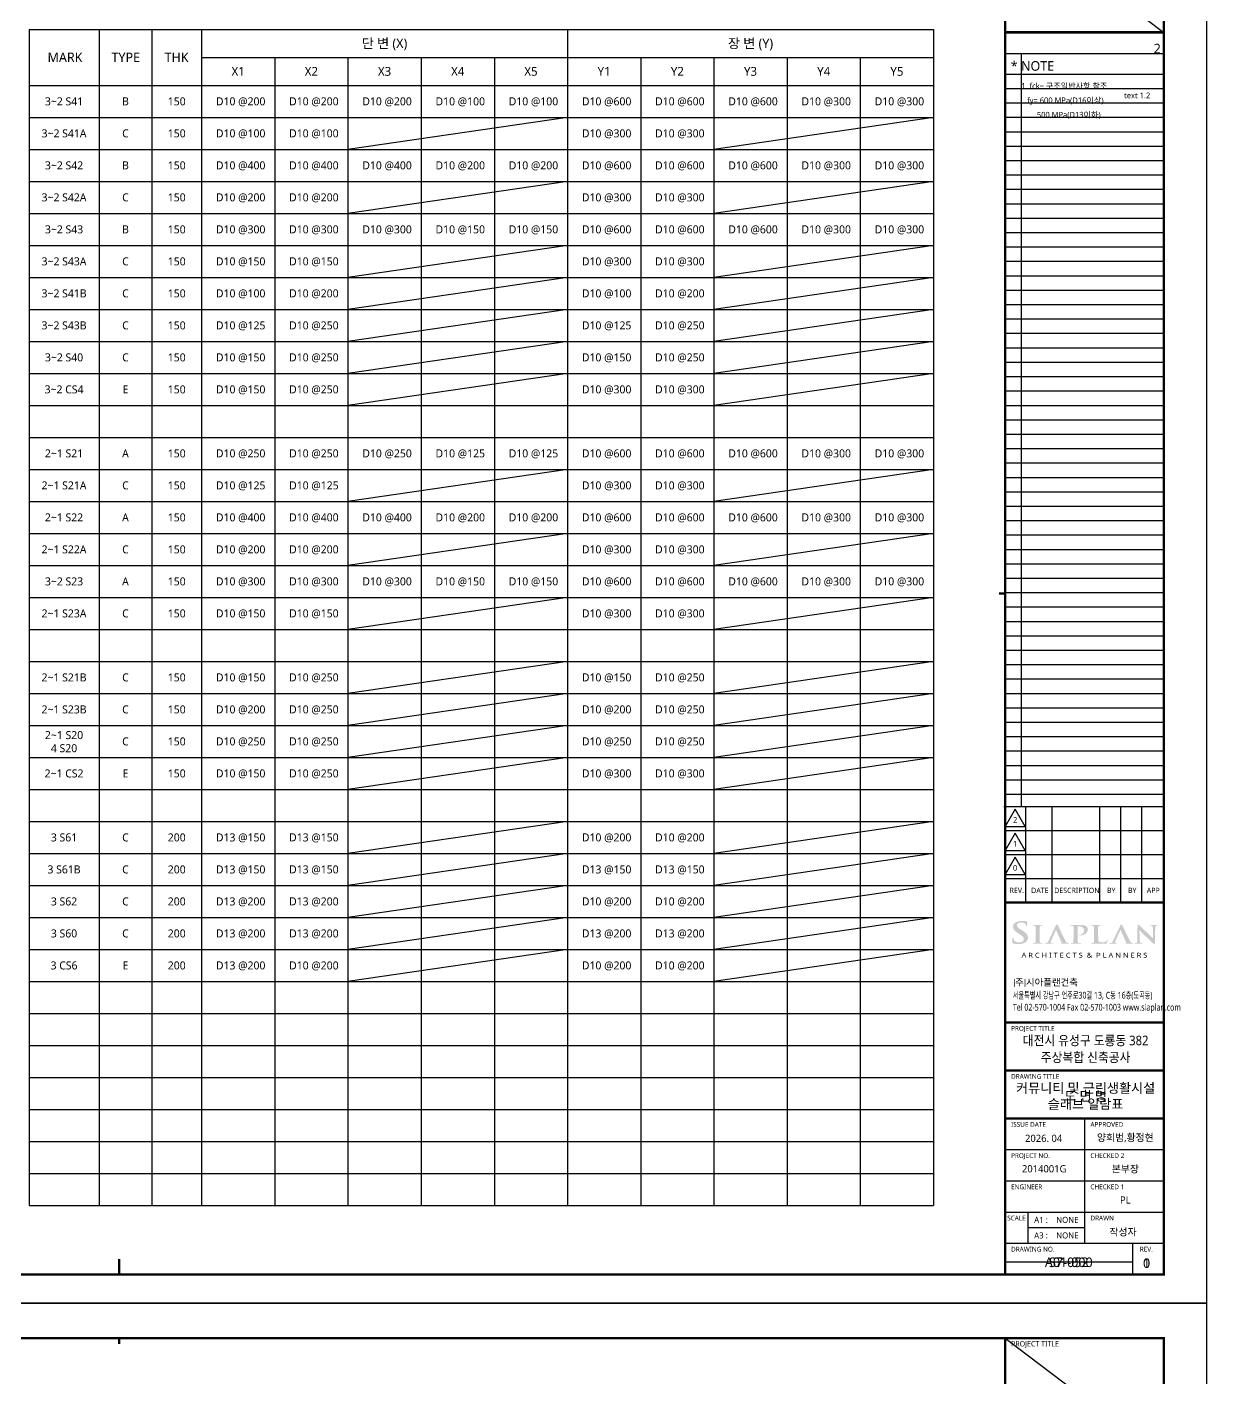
# Model space of a CAD drawing. Header units: millimetres. Extents: x 0 to 252030, y -124740 to 196020.
# Drawn here: x 35689 to 50430, y -934 to 15952 of the extents above; entities that cross this region are included whole.
import ezdxf
from ezdxf.enums import TextEntityAlignment as Align

# ---------------------------------------------------------------- set-up
doc = ezdxf.new("R2010")
doc.units = ezdxf.units.MM
doc.header["$LTSCALE"] = 30
doc.layers.get('DEFPOINTS').update_dxf_attribs({"color": 142})
for name, color, linetype in [('0-SEC1', 3, 'Continuous'), ('AA-SHEET-TEXT', 3, 'Continuous'), ('TABLE-1', 3, 'Continuous'), ('TABLE-2', 7, 'Continuous'), ('TEX', 3, 'Continuous'), ('TXT', 3, 'Continuous'), ('XR-FORM_(도룡동)$0$AA-SHEET', 9, 'Continuous'), ('XR-FORM_(도룡동)$0$Sheet', 7, 'Continuous'), ('XR-FORM_(도룡동)$0$Sheet-text', 3, 'Continuous'), ('XR-FORM_(도룡동)$0$TEXT', 3, 'Continuous')]:
    doc.layers.add(name, color=color, linetype=linetype)
doc.styles.add('XR-FORM$0$맑은고딕', font='malgun.ttf')
doc.styles.add('XR-FORM_(도룡동)$0$맑은고딕', font='malgun.ttf')
doc.styles.add('XR-FORM_(도룡동)$0$충북옥천_FORM$0$맑은고딕', font='malgun.ttf')
doc.styles.add('XR-FORM_(도룡동)$1$맑은고딕', font='malgun.ttf')
doc.styles.add('XR-FORM_(도룡동)$2$맑은고딕', font='malgun.ttf')
doc.styles.add('XR-FORM_(도룡동)$3$맑은고딕', font='malgun.ttf')
doc.styles.add('맑은 고딕', font='malgun.ttf')
doc.styles.add('맑은고딕', font='malgun.ttf')

# ---------------------------------------------------------------- blocks, each defined once
blk = doc.blocks.new('XR-FORM_(도룡동)$0$S')
at = {"layer": 'XR-FORM_(도룡동)$0$Sheet'}
h = blk.add_hatch(color=6, dxfattribs=at)
edge = h.paths.add_edge_path()
edge.add_spline(control_points=[(76338, 15545), (76338, 15545), (76295, 15571), (76295, 15571), (76172, 15645), (76132, 15687), (76132, 15744), (76132, 15817), (76203, 15865), (76313, 15865), (76409, 15865), (76454, 15832), (76479, 15807), (76511, 15775), (76518, 15737), (76518, 15729), (76518, 15711), (76524, 15702), (76538, 15702), (76557, 15702), (76559, 15724), (76559, 15744), (76559, 15811), (76562, 15848), (76564, 15870), (76564, 15870), (76565, 15890), (76565, 15890), (76565, 15905), (76548, 15908), (76540, 15909), (76494, 15919), (76430, 15930), (76333, 15930), (76119, 15930), (75970, 15833), (75970, 15695), (75970, 15588), (76037, 15502), (76202, 15401), (76202, 15401), (76273, 15357), (76273, 15357), (76398, 15281), (76423, 15225), (76423, 15165), (76423, 15099), (76352, 15030), (76220, 15030), (76155, 15030), (76041, 15045), (76002, 15150), (75994, 15172), (75988, 15197), (75988, 15211), (75988, 15217), (75988, 15236), (75968, 15236), (75948, 15236), (75946, 15209), (75945, 15201), (75945, 15201), (75945, 15197), (75945, 15197), (75943, 15174), (75938, 15104), (75938, 15040), (75938, 15011), (75943, 15004), (75970, 14994), (76035, 14972), (76103, 14962), (76198, 14962), (76298, 14962), (76379, 14979), (76447, 15013), (76575, 15079), (76595, 15177), (76595, 15230), (76595, 15347), (76528, 15430), (76338, 15545)], knot_values=[0, 0, 0, 0, 1, 1, 1, 2, 2, 2, 3, 3, 3, 4, 4, 4, 5, 5, 5, 6, 6, 6, 7, 7, 7, 8, 8, 8, 9, 9, 9, 10, 10, 10, 11, 11, 11, 12, 12, 12, 13, 13, 13, 14, 14, 14, 15, 15, 15, 16, 16, 16, 17, 17, 17, 18, 18, 18, 19, 19, 19, 20, 20, 20, 21, 21, 21, 22, 22, 22, 23, 23, 23, 24, 24, 24, 25, 25, 25, 26, 26, 26, 27, 27, 27, 27], degree=3, periodic=0)
h = blk.add_hatch(color=6, dxfattribs=at)
edge = h.paths.add_edge_path()
edge.add_spline(control_points=[(77180, 15007), (77180, 15007), (77166, 15007), (77166, 15007), (77156, 15007), (77148, 15007), (77134, 15009), (77098, 15014), (77093, 15029), (77089, 15056), (77084, 15098), (77084, 15641), (77086, 15677), (77089, 15714), (77100, 15725), (77131, 15729), (77143, 15731), (77153, 15732), (77163, 15732), (77163, 15732), (77180, 15732), (77180, 15732), (77188, 15732), (77195, 15739), (77195, 15747), (77195, 15755), (77188, 15761), (77180, 15761), (77180, 15761), (76814, 15761), (76814, 15761), (76806, 15761), (76800, 15755), (76800, 15747), (76800, 15739), (76806, 15732), (76814, 15732), (76814, 15732), (76832, 15732), (76832, 15732), (76847, 15732), (76860, 15730), (76871, 15728), (76897, 15723), (76909, 15710), (76912, 15677), (76912, 15677), (76912, 15677), (76912, 15677), (76914, 15650), (76915, 15103), (76908, 15057), (76904, 15025), (76895, 15014), (76873, 15011), (76858, 15008), (76843, 15007), (76827, 15007), (76826, 15007), (76814, 15007), (76814, 15007), (76806, 15007), (76800, 15000), (76800, 14992), (76800, 14984), (76806, 14977), (76814, 14977), (76814, 14977), (77180, 14977), (77180, 14977), (77188, 14977), (77195, 14984), (77195, 14992), (77195, 15000), (77188, 15007), (77180, 15007)], knot_values=[0, 0, 0, 0, 1, 1, 1, 2, 2, 2, 3, 3, 3, 4, 4, 4, 5, 5, 5, 6, 6, 6, 7, 7, 7, 8, 8, 8, 9, 9, 9, 10, 10, 10, 11, 11, 11, 12, 12, 12, 13, 13, 13, 14, 14, 14, 15, 15, 15, 16, 16, 16, 17, 17, 17, 18, 18, 18, 19, 19, 19, 20, 20, 20, 21, 21, 21, 22, 22, 22, 23, 23, 23, 24, 24, 24, 25, 25, 25, 25], degree=3, periodic=0)
h = blk.add_hatch(color=6, dxfattribs=at)
edge = h.paths.add_edge_path()
edge.add_spline(control_points=[(78289, 15008), (78289, 15008), (78256, 15008), (78256, 15008), (78252, 15008), (78248, 15009), (78243, 15010), (78220, 15014), (78192, 15028), (78158, 15085), (78158, 15085), (77848, 15727), (77836, 15749), (77824, 15773), (77816, 15784), (77802, 15784), (77787, 15784), (77771, 15771), (77757, 15741), (77757, 15741), (77450, 15097), (77450, 15097), (77424, 15042), (77401, 15015), (77350, 15010), (77342, 15009), (77328, 15008), (77317, 15008), (77317, 15008), (77304, 15008), (77304, 15008), (77298, 15008), (77292, 15002), (77292, 14994), (77292, 14987), (77298, 14980), (77304, 14980), (77304, 14980), (77609, 14980), (77609, 14980), (77615, 14980), (77621, 14987), (77621, 14994), (77621, 15002), (77615, 15008), (77609, 15008), (77609, 15008), (77576, 15008), (77576, 15008), (77539, 15008), (77534, 15021), (77534, 15033), (77534, 15044), (77540, 15068), (77552, 15094), (77552, 15094), (77762, 15561), (77762, 15561), (77762, 15561), (78005, 15016), (78004, 15016), (78005, 15014), (78005, 15012), (78004, 15010), (78003, 15008), (78001, 15008), (77998, 15008), (77998, 15008), (77984, 15008), (77984, 15008), (77978, 15008), (77972, 15002), (77972, 14994), (77972, 14987), (77978, 14980), (77984, 14980), (77984, 14980), (78289, 14980), (78289, 14980), (78295, 14980), (78301, 14987), (78301, 14994), (78301, 15002), (78295, 15008), (78289, 15008)], knot_values=[0, 0, 0, 0, 1, 1, 1, 2, 2, 2, 3, 3, 3, 4, 4, 4, 5, 5, 5, 6, 6, 6, 7, 7, 7, 8, 8, 8, 9, 9, 9, 10, 10, 10, 11, 11, 11, 12, 12, 12, 13, 13, 13, 14, 14, 14, 15, 15, 15, 16, 16, 16, 17, 17, 17, 18, 18, 18, 19, 19, 19, 20, 20, 20, 21, 21, 21, 22, 22, 22, 23, 23, 23, 24, 24, 24, 25, 25, 25, 26, 26, 26, 27, 27, 27, 28, 28, 28, 28], degree=3, periodic=0)
h = blk.add_hatch(color=250, dxfattribs=at)
edge = h.paths.add_edge_path()
edge.add_spline(control_points=[(78762, 15355), (78740, 15355), (78721, 15354), (78721, 15339), (78721, 15329), (78732, 15327), (78739, 15326), (78739, 15326), (78761, 15325), (78768, 15325), (78956, 15325), (79092, 15431), (79092, 15577), (79092, 15629), (79059, 15678), (79025, 15703), (79003, 15719), (78945, 15762), (78781, 15762), (78781, 15762), (78772, 15762), (78771, 15762), (78771, 15762), (78376, 15762), (78376, 15762), (78367, 15762), (78360, 15756), (78360, 15748), (78360, 15740), (78367, 15734), (78376, 15734), (78376, 15734), (78423, 15734), (78423, 15734), (78429, 15733), (78435, 15733), (78438, 15732), (78480, 15725), (78488, 15709), (78491, 15677), (78491, 15677), (78491, 15677), (78491, 15677), (78493, 15651), (78494, 15108), (78487, 15062), (78481, 15030), (78474, 15013), (78453, 15010), (78437, 15007), (78422, 15006), (78407, 15006), (78406, 15006), (78396, 15006), (78396, 15006), (78387, 15006), (78380, 14999), (78380, 14991), (78380, 14983), (78387, 14977), (78396, 14977), (78396, 14977), (78791, 14977), (78791, 14977), (78800, 14977), (78807, 14983), (78807, 14991), (78807, 14999), (78800, 15006), (78791, 15006), (78791, 15006), (78781, 15006), (78781, 15006), (78761, 15006), (78733, 15008), (78715, 15010), (78681, 15013), (78672, 15031), (78668, 15061), (78662, 15105), (78662, 15684), (78662, 15690), (78662, 15699), (78664, 15704), (78669, 15705), (78679, 15708), (78707, 15709), (78729, 15709), (78757, 15709), (78810, 15704), (78857, 15670), (78924, 15623), (78931, 15562), (78931, 15520), (78931, 15418), (78833, 15355), (78762, 15355)], knot_values=[0, 0, 0, 0, 1, 1, 1, 2, 2, 2, 3, 3, 3, 4, 4, 4, 5, 5, 5, 6, 6, 6, 7, 7, 7, 8, 8, 8, 9, 9, 9, 10, 10, 10, 11, 11, 11, 12, 12, 12, 13, 13, 13, 14, 14, 14, 15, 15, 15, 16, 16, 16, 17, 17, 17, 18, 18, 18, 19, 19, 19, 20, 20, 20, 21, 21, 21, 22, 22, 22, 23, 23, 23, 24, 24, 24, 25, 25, 25, 26, 26, 26, 27, 27, 27, 28, 28, 28, 29, 29, 29, 30, 30, 30, 31, 31, 31, 32, 32, 32, 32], degree=3, periodic=0)
h = blk.add_hatch(color=250, dxfattribs=at)
edge = h.paths.add_edge_path()
edge.add_spline(control_points=[(79896, 15147), (79880, 15147), (79878, 15134), (79877, 15128), (79875, 15109), (79860, 15082), (79845, 15069), (79815, 15043), (79768, 15042), (79696, 15042), (79592, 15042), (79561, 15049), (79541, 15063), (79541, 15063), (79541, 15063), (79541, 15063), (79522, 15076), (79515, 15314), (79515, 15460), (79515, 15617), (79515, 15645), (79518, 15677), (79521, 15714), (79532, 15724), (79562, 15729), (79578, 15731), (79599, 15732), (79612, 15732), (79620, 15732), (79633, 15732), (79638, 15739), (79640, 15742), (79641, 15745), (79641, 15748), (79641, 15756), (79634, 15762), (79626, 15762), (79626, 15762), (79235, 15762), (79235, 15762), (79226, 15762), (79220, 15756), (79220, 15748), (79220, 15743), (79222, 15738), (79227, 15736), (79227, 15735), (79229, 15735), (79229, 15734), (79235, 15732), (79243, 15732), (79247, 15732), (79265, 15732), (79280, 15731), (79290, 15729), (79331, 15722), (79340, 15709), (79342, 15677), (79344, 15651), (79345, 15108), (79338, 15062), (79332, 15030), (79326, 15013), (79304, 15010), (79290, 15007), (79276, 15006), (79262, 15006), (79262, 15006), (79245, 15006), (79245, 15006), (79237, 15006), (79230, 14999), (79230, 14991), (79230, 14983), (79237, 14977), (79245, 14977), (79245, 14977), (79615, 14977), (79615, 14977), (79615, 14977), (79805, 14976), (79805, 14976), (79874, 14976), (79882, 14981), (79891, 15006), (79901, 15036), (79910, 15113), (79910, 15125), (79910, 15135), (79910, 15147), (79896, 15147)], knot_values=[0, 0, 0, 0, 1, 1, 1, 2, 2, 2, 3, 3, 3, 4, 4, 4, 5, 5, 5, 6, 6, 6, 7, 7, 7, 8, 8, 8, 9, 9, 9, 10, 10, 10, 11, 11, 11, 12, 12, 12, 13, 13, 13, 14, 14, 14, 15, 15, 15, 16, 16, 16, 17, 17, 17, 18, 18, 18, 19, 19, 19, 20, 20, 20, 21, 21, 21, 22, 22, 22, 23, 23, 23, 24, 24, 24, 25, 25, 25, 26, 26, 26, 27, 27, 27, 28, 28, 28, 29, 29, 29, 30, 30, 30, 30], degree=3, periodic=0)
h = blk.add_hatch(color=250, dxfattribs=at)
edge = h.paths.add_edge_path()
edge.add_spline(control_points=[(80974, 15008), (80974, 15008), (80942, 15008), (80942, 15008), (80937, 15008), (80933, 15009), (80928, 15010), (80905, 15014), (80878, 15028), (80843, 15085), (80843, 15085), (80533, 15727), (80521, 15749), (80509, 15773), (80501, 15784), (80487, 15784), (80472, 15784), (80457, 15771), (80442, 15741), (80442, 15741), (80135, 15097), (80135, 15097), (80109, 15042), (80086, 15015), (80035, 15010), (80027, 15009), (80013, 15008), (80002, 15008), (80002, 15008), (79989, 15008), (79989, 15008), (79983, 15008), (79977, 15002), (79977, 14994), (79977, 14987), (79983, 14980), (79989, 14980), (79989, 14980), (80294, 14980), (80294, 14980), (80300, 14980), (80306, 14987), (80306, 14994), (80306, 15002), (80300, 15008), (80294, 15008), (80294, 15008), (80261, 15008), (80261, 15008), (80224, 15008), (80219, 15021), (80219, 15033), (80219, 15044), (80225, 15068), (80237, 15094), (80237, 15094), (80447, 15561), (80447, 15561), (80447, 15561), (80690, 15016), (80690, 15016), (80690, 15014), (80690, 15012), (80689, 15010), (80688, 15008), (80686, 15008), (80683, 15008), (80683, 15008), (80669, 15008), (80669, 15008), (80663, 15008), (80657, 15002), (80657, 14994), (80657, 14987), (80663, 14980), (80669, 14980), (80669, 14980), (80974, 14980), (80974, 14980), (80980, 14980), (80986, 14987), (80986, 14994), (80986, 15002), (80980, 15008), (80974, 15008)], knot_values=[0, 0, 0, 0, 1, 1, 1, 2, 2, 2, 3, 3, 3, 4, 4, 4, 5, 5, 5, 6, 6, 6, 7, 7, 7, 8, 8, 8, 9, 9, 9, 10, 10, 10, 11, 11, 11, 12, 12, 12, 13, 13, 13, 14, 14, 14, 15, 15, 15, 16, 16, 16, 17, 17, 17, 18, 18, 18, 19, 19, 19, 20, 20, 20, 21, 21, 21, 22, 22, 22, 23, 23, 23, 24, 24, 24, 25, 25, 25, 26, 26, 26, 27, 27, 27, 28, 28, 28, 28], degree=3, periodic=0)
h = blk.add_hatch(color=250, dxfattribs=at)
edge = h.paths.add_edge_path()
edge.add_spline(control_points=[(81976, 15761), (81976, 15761), (81692, 15761), (81692, 15761), (81686, 15761), (81681, 15755), (81681, 15747), (81681, 15739), (81686, 15732), (81692, 15732), (81692, 15732), (81700, 15732), (81702, 15732), (81718, 15732), (81744, 15732), (81760, 15726), (81783, 15717), (81794, 15705), (81795, 15641), (81795, 15641), (81806, 15233), (81806, 15224), (81806, 15224), (81806, 15202), (81806, 15202), (81797, 15210), (81212, 15762), (81212, 15762), (81199, 15775), (81187, 15784), (81176, 15784), (81158, 15784), (81158, 15750), (81158, 15740), (81158, 15740), (81148, 15134), (81148, 15134), (81147, 15045), (81143, 15018), (81117, 15011), (81101, 15006), (81079, 15006), (81068, 15006), (81067, 15006), (81057, 15006), (81057, 15006), (81051, 15006), (81046, 14999), (81046, 14991), (81046, 14983), (81051, 14976), (81057, 14976), (81057, 14976), (81353, 14976), (81353, 14976), (81359, 14976), (81364, 14983), (81364, 14991), (81364, 14999), (81359, 15006), (81353, 15006), (81353, 15006), (81342, 15006), (81340, 15006), (81324, 15006), (81303, 15006), (81284, 15013), (81268, 15018), (81251, 15035), (81248, 15122), (81248, 15122), (81237, 15522), (81236, 15534), (81241, 15530), (81780, 15014), (81821, 14978), (81833, 14966), (81851, 14966), (81864, 14966), (81880, 14966), (81882, 14986), (81882, 15002), (81882, 15002), (81894, 15649), (81894, 15649), (81895, 15706), (81903, 15722), (81931, 15729), (81944, 15732), (81952, 15732), (81963, 15732), (81965, 15732), (81976, 15732), (81976, 15732), (81982, 15732), (81987, 15739), (81987, 15747), (81987, 15755), (81982, 15761), (81976, 15761)], knot_values=[0, 0, 0, 0, 1, 1, 1, 2, 2, 2, 3, 3, 3, 4, 4, 4, 5, 5, 5, 6, 6, 6, 7, 7, 7, 8, 8, 8, 9, 9, 9, 10, 10, 10, 11, 11, 11, 12, 12, 12, 13, 13, 13, 14, 14, 14, 15, 15, 15, 16, 16, 16, 17, 17, 17, 18, 18, 18, 19, 19, 19, 20, 20, 20, 21, 21, 21, 22, 22, 22, 23, 23, 23, 24, 24, 24, 25, 25, 25, 26, 26, 26, 27, 27, 27, 28, 28, 28, 29, 29, 29, 30, 30, 30, 31, 31, 31, 32, 32, 32, 33, 33, 33, 33], degree=3, periodic=0)
at = {"layer": 'DEFPOINTS'}
for p, q in [((75750, 52950), (82250, 52950)), ((75640, 52073), (82226, 52073)), ((76315, 52073), (76315, 20700)), ((82250, 51196), (75640, 51196)), ((82250, 50596), (75640, 50596)), ((82250, 49996), (75640, 49996)), ((82250, 49396), (75640, 49396)), ((82250, 48796), (75640, 48796)), ((82250, 48196), (75640, 48196)), ((82250, 47596), (75640, 47596)), ((82250, 46996), (75640, 46996)), ((82250, 46396), (75640, 46396)), ((82250, 45796), (75640, 45796)), ((82250, 45196), (75640, 45196)), ((82250, 44596), (75640, 44596)), ((82250, 43996), (75640, 43996)), ((82250, 43396), (75640, 43396)), ((82250, 42796), (75640, 42796)), ((82250, 42196), (75640, 42196)), ((82250, 41596), (75640, 41596)), ((82250, 40996), (75640, 40996)), ((82250, 40396), (75640, 40396)), ((82250, 39796), (75640, 39796)), ((82250, 39196), (75640, 39196)), ((82250, 38596), (75640, 38596)), ((82250, 37996), (75640, 37996)), ((82250, 37396), (75640, 37396)), ((82250, 36796), (75640, 36796)), ((82250, 36196), (75640, 36196)), ((82250, 35596), (75640, 35596)), ((82250, 34996), (75640, 34996)), ((82250, 34396), (75640, 34396)), ((82250, 33796), (75640, 33796)), ((82250, 33196), (75640, 33196)), ((82250, 32596), (75640, 32596)), ((82250, 31996), (75640, 31996)), ((82250, 31396), (75640, 31396)), ((82250, 30796), (75640, 30796)), ((82250, 30196), (75640, 30196)), ((82250, 29596), (75640, 29596)), ((82250, 28996), (75640, 28996)), ((82250, 28396), (75640, 28396)), ((82250, 27796), (75640, 27796)), ((82250, 27196), (75640, 27196)), ((82250, 26596), (75640, 26596)), ((82250, 25996), (75640, 25996)), ((82250, 25396), (75640, 25396)), ((82250, 24796), (75640, 24796)), ((82250, 24196), (75640, 24196)), ((82250, 23596), (75640, 23596)), ((82250, 22996), (75640, 22996)), ((82250, 22396), (75640, 22396)), ((82250, 21796), (75640, 21796)), ((82250, 21196), (75640, 21196)), ((80950, 1706), (75640, 1706))]:
    blk.add_line(p, q, dxfattribs=at)
at = {"layer": 'XR-FORM_(도룡동)$0$AA-SHEET', "const_width": 99.9}
blk.add_lwpolyline([(75750, 52950), (82250, 52950)], dxfattribs=at)
at = {"layer": 'XR-FORM_(도룡동)$0$Sheet'}
for p, q in [((75590, 20700), (82204, 20700)), ((76490, 20700), (76490, 16700)), ((77590, 20700), (77590, 16700)), ((79575, 20700), (79575, 16700)), ((80450, 20700), (80450, 16700)), ((81325, 20700), (81325, 16700)), ((75640, 19700), (82254, 19700)), ((75640, 18700), (82254, 18700)), ((75640, 17700), (82254, 17700)), ((78945, 7700), (78945, 2500)), ((75640, 6400), (82250, 6400)), ((75640, 5100), (82250, 5100)), ((75640, 3800), (82250, 3800)), ((76591, 3798), (76591, 2500)), ((76591, 3149), (78945, 3149)), ((75640, 2500), (82250, 2500)), ((80950, 2500), (80950, 1200))]:
    blk.add_line(p, q, dxfattribs=at)
at = {"layer": 'XR-FORM_(도룡동)$0$Sheet', "const_width": 100}
blk.add_lwpolyline([(1850, 57950), (82250, 57950), (82250, 1200), (1850, 1200)], close=True, dxfattribs=at)
at = {"layer": 'XR-FORM_(도룡동)$0$Sheet', "linetype": 'Continuous', "const_width": 100}
for points in [[(38745, 57950), (38745, 57700)], [(75640, 29575), (75390, 29575)], [(38745, 1846), (38745, 1200)]]:
    blk.add_lwpolyline(points, dxfattribs=at)
at = {"layer": 'XR-FORM_(도룡동)$0$Sheet', "const_width": 100}
for points in [[(75640, 57950), (75640, 1200)], [(75640, 52950), (82250, 52950)], [(75640, 16700), (82250, 16700)], [(75640, 11700), (82250, 11700)], [(75640, 9700), (82250, 9700)], [(75640, 7700), (82250, 7700)]]:
    blk.add_lwpolyline(points, dxfattribs=at)
at = {"layer": 'XR-FORM_(도룡동)$0$Sheet'}
for points in [[(76065, 20589), (75650, 19869), (76481, 19869)], [(76065, 19589), (75650, 18869), (76481, 18869)], [(76065, 18589), (75650, 17869), (76481, 17869)]]:
    blk.add_lwpolyline(points, close=True, dxfattribs=at)
at = {"layer": 'XR-FORM_(도룡동)$0$Sheet', "color": 3, "const_width": 28}
for points in [[(76026, 13508), (76026, 13172)], [(76466, 13508), (76466, 13172)]]:
    blk.add_lwpolyline(points, dxfattribs=at)
at = {"layer": 'DEFPOINTS', "style": 'XR-FORM_(도룡동)$3$맑은고딕'}
blk.add_text('2', height=400, dxfattribs=at).set_placement((82126, 52273), align=Align.MIDDLE_RIGHT)
blk.add_text('text 1.2', height=240, dxfattribs=at).set_placement((80599, 50202))
blk.add_text('도 면 명', height=400, dxfattribs=at).set_placement((78996, 8633), align=Align.MIDDLE_CENTER)
at = {"layer": 'XR-FORM_(도룡동)$0$Sheet', "style": 'XR-FORM_(도룡동)$3$맑은고딕'}
for s, height, p in [('PROJECT TITLE', 220, (75890, 57600)), ('PROJECT TITLE', 200, (75890, 11350)), ('DRAWING TITLE', 200, (75890, 9350)), ('ISSUE DATE', 200, (75890, 7350)), ('APPROVED', 200, (79195, 7350)), ('PROJECT NO. ', 200, (75890, 6050)), ('CHECKED 2 ', 200, (79195, 6050)), ('ENGINEER', 200, (75890, 4750)), ('CHECKED 1 ', 200, (79195, 4750)), ('SCALE', 200, (75730, 3450)), ('DRAWN', 200, (79195, 3450)), ('DRAWING NO.', 200, (75890, 2150)), ('REV.', 200, (81250, 2150))]:
    blk.add_text(s, height=height, dxfattribs=at).set_placement(p)
for s, height, p in [('2', 240, (76059, 20140)), ('1', 240, (76059, 19140)), ('0', 240, (76059, 18140)), (' REV.', 220, (76090, 17200)), ('DATE', 220, (77090, 17200)), ('DESCRIPTION', 220, (78632, 17200)), ('BY', 220, (80062, 17200)), ('BY', 220, (80938, 17200)), ('APP', 220, (81812, 17200))]:
    blk.add_text(s, height=height, dxfattribs=at).set_placement(p, align=Align.MIDDLE)
at = {"layer": 'XR-FORM_(도룡동)$0$Sheet', "color": 3, "style": 'XR-FORM_(도룡동)$3$맑은고딕', "width": 1.2}
blk.add_text('A R C H I T E C T S  &  P L A N N E R S', height=200, dxfattribs=at).set_placement((78947, 14500), align=Align.MIDDLE_CENTER)
at = {"layer": 'XR-FORM_(도룡동)$0$Sheet', "color": 3, "style": 'XR-FORM_(도룡동)$3$맑은고딕'}
blk.add_text('주 시아플랜건축', height=280, dxfattribs=at).set_placement((76057, 13372), align=Align.MIDDLE_LEFT)
at = {"layer": 'XR-FORM_(도룡동)$0$Sheet', "color": 3, "style": 'XR-FORM_(도룡동)$3$맑은고딕', "width": 0.65}
for s, p in [('서울특별시 강남구 언주로30길 13, C동 16층(도곡동)', (75966, 12833)), ('Tel 02-570-1004 Fax 02-570-1003 www.siaplan.com', (75966, 12333))]:
    blk.add_text(s, height=280, dxfattribs=at).set_placement(p, align=Align.MIDDLE_LEFT)
at = {"layer": 'XR-FORM_(도룡동)$0$Sheet-text', "style": 'XR-FORM_(도룡동)$3$맑은고딕'}
blk.add_text('* NOTE', height=400, dxfattribs=at).set_placement((75881, 51550), align=Align.MIDDLE_LEFT)
at = {"layer": 'XR-FORM_(도룡동)$0$TEXT'}
for s, height, style, p in [('2026. 04', 300, 'XR-FORM_(도룡동)$3$맑은고딕', (77247, 6870)), ('A1 : ', 250, 'XR-FORM_(도룡동)$0$충북옥천_FORM$0$맑은고딕', (77179, 3474)), ('A3 : ', 250, 'XR-FORM_(도룡동)$0$충북옥천_FORM$0$맑은고딕', (77179, 2825))]:
    blk.add_text(s, height=height, dxfattribs=dict(at, style=style)).set_placement(p, align=Align.MIDDLE_CENTER)
at = {"layer": 'XR-FORM_(도룡동)$0$TEXT', "style": 'XR-FORM_(도룡동)$3$맑은고딕'}
blk.add_text('양희범,황정현', height=300, dxfattribs=at).set_placement((80649, 6901), align=Align.MIDDLE)
blk = doc.blocks.new('XR-FORM_(도룡동)', base_point=(101.33, -56114.51))
at = {"layer": 'DEFPOINTS'}
blk.add_line((377.95, 289.75), (411, 264.75), dxfattribs=at)
blk.add_lwpolyline([(0, 0), (420, 0), (420, 297), (0, 297)], close=True, dxfattribs=at)
at = {"xscale": 0.005, "yscale": 0.005, "zscale": 0.005}
blk.add_blockref('XR-FORM_(도룡동)$0$S', (-0.25, 0), dxfattribs=at)
at = {"layer": 'DEFPOINTS', "style": 'XR-FORM_(도룡동)$3$맑은고딕'}
for s, p in [('2014001G', (386.1, 28.01)), ('본부장', (402.99, 28.01)), ('PL', (402.99, 21.51))]:
    blk.add_text(s, height=1.5, dxfattribs=at).set_placement(p, align=Align.MIDDLE)
for p in [(393.26, 17.37), (393.26, 14.12)]:
    blk.add_text('NONE', height=1.25, dxfattribs=at).set_placement(p, align=Align.MIDDLE_RIGHT)
for s, height, p in [('작성자', 1.5, (402.51, 14.85)), ('A01-000', 2, (391.22, 8.53))]:
    blk.add_text(s, height=height, dxfattribs=at).set_placement(p, align=Align.MIDDLE_CENTER)
at = {"layer": 'XR-FORM_(도룡동)$0$TEXT', "style": 'XR-FORM_(도룡동)$3$맑은고딕', "width": 0.9}
for s, p in [('대전시 유성구 도룡동 382', (394.73, 54.74)), ('주상복합 신축공사', (394.73, 51.24))]:
    blk.add_text(s, height=2, dxfattribs=at).set_placement(p, align=Align.MIDDLE_CENTER)
at = {"layer": 'XR-FORM_(도룡동)$0$TEXT', "style": 'XR-FORM_(도룡동)$3$맑은고딕'}
blk.add_text('1', height=2, dxfattribs=at).set_placement((407.43, 8.35), align=Align.MIDDLE_CENTER)

msp = doc.modelspace()

# ---------------------------------------------------------------- linework, layer by layer
at = {"layer": 'TABLE-1'}
for p, q in [((35713.50014, 15922.63231), (47013.50014, 15922.63231)), ((35713.50014, 15922.63231), (35713.50014, 1222.36752)), ((47013.50014, 15922.63231), (47013.50014, 1222.36752)), ((35713.50014, 15222.36752), (47013.50014, 15222.36752)), ((35713.50014, 1222.36752), (47013.50014, 1222.36752))]:
    msp.add_line(p, q, dxfattribs=at)
at = {"layer": 'TABLE-2'}
for p, q in [((36588.06782, 15922.63231), (36588.06782, 1222.36752)), ((37248.48169, 15922.63231), (37248.48169, 1222.36752)), ((37869.10531, 15922.63231), (37869.10531, 1222.36752)), ((42441.30273, 15922.63231), (42441.30273, 1222.36752)), ((37869.10531, 15572.49992), (47013.50014, 15572.49992)), ((38783.5448, 15572.49992), (38783.5448, 1222.36752)), ((39697.98428, 15572.49992), (39697.98428, 1222.36752)), ((40612.42376, 15572.49992), (40612.42376, 1222.36752)), ((41526.86324, 15572.49992), (41526.86324, 1222.36752)), ((43355.74221, 15572.49992), (43355.74221, 1222.36752)), ((44270.18169, 15572.49992), (44270.18169, 1222.36752)), ((45184.62118, 15572.49992), (45184.62118, 1222.36752)), ((46099.06066, 15572.49992), (46099.06066, 1222.36752)), ((35713.50014, 14822.36752), (47013.50014, 14822.36752)), ((42441.30273, 14822.36752), (39697.98428, 14422.36752)), ((47013.50014, 14822.36752), (44270.18169, 14422.36752)), ((35713.50014, 14422.36752), (47013.50014, 14422.36752)), ((35713.50014, 14022.36752), (47013.50014, 14022.36752)), ((42441.30273, 14022.36752), (39697.98428, 13622.36752)), ((47013.50014, 14022.36752), (44270.18169, 13622.36752)), ((35713.50014, 13622.36752), (47013.50014, 13622.36752)), ((35713.50014, 13222.36752), (47013.50014, 13222.36752)), ((42441.30273, 13222.36752), (39697.98428, 12822.36752)), ((47013.50014, 13222.36752), (44270.18169, 12822.36752)), ((35713.50014, 12822.36752), (47013.50014, 12822.36752)), ((42441.30273, 12822.36752), (39697.98428, 12422.36752)), ((47013.50014, 12822.36752), (44270.18169, 12422.36752)), ((35713.50014, 12422.36752), (47013.50014, 12422.36752)), ((42441.30273, 12422.36752), (39697.98428, 12022.36752)), ((47013.50014, 12422.36752), (44270.18169, 12022.36752)), ((35713.50014, 12022.36752), (47013.50014, 12022.36752)), ((42441.30273, 12022.36752), (39697.98428, 11622.36752)), ((47013.50014, 12022.36752), (44270.18169, 11622.36752)), ((35713.50014, 11622.36752), (47013.50014, 11622.36752)), ((42441.30273, 11622.36752), (39697.98428, 11222.36752)), ((47013.50014, 11622.36752), (44270.18169, 11222.36752)), ((35713.50014, 11222.36752), (47013.50014, 11222.36752)), ((35713.50014, 10822.36752), (47013.50014, 10822.36752)), ((35713.50014, 10422.36752), (47013.50014, 10422.36752)), ((42441.30273, 10422.36752), (39697.98428, 10022.36752)), ((47013.50014, 10422.36752), (44270.18169, 10022.36752)), ((35713.50014, 10022.36752), (47013.50014, 10022.36752)), ((35713.50014, 9622.36752), (47013.50014, 9622.36752)), ((42441.30273, 9622.36752), (39697.98428, 9222.36752)), ((47013.50014, 9622.36752), (44270.18169, 9222.36752)), ((35713.50014, 9222.36752), (47013.50014, 9222.36752)), ((35713.50014, 8822.36752), (47013.50014, 8822.36752)), ((42441.30273, 8822.36752), (39697.98428, 8422.36752)), ((47013.50014, 8822.36752), (44270.18169, 8422.36752)), ((35713.50014, 8422.36752), (47013.50014, 8422.36752)), ((35713.50014, 8022.36752), (47013.50014, 8022.36752)), ((42441.30273, 8022.36752), (39697.98428, 7622.36752)), ((47013.50014, 8022.36752), (44270.18169, 7622.36752)), ((35713.50014, 7622.36752), (47013.50014, 7622.36752)), ((42441.30273, 7622.36752), (39697.98428, 7222.36752)), ((47013.50014, 7622.36752), (44270.18169, 7222.36752)), ((35713.50014, 7222.36752), (47013.50014, 7222.36752)), ((42441.30273, 7222.36752), (39697.98428, 6822.36752)), ((47013.50014, 7222.36752), (44270.18169, 6822.36752)), ((35713.50014, 6822.36752), (47013.50014, 6822.36752)), ((42441.30273, 6822.36752), (39697.98428, 6422.36752)), ((47013.50014, 6822.36752), (44270.18169, 6422.36752)), ((35713.50014, 6422.36752), (47013.50014, 6422.36752)), ((35713.50014, 6022.36752), (47013.50014, 6022.36752)), ((42441.30273, 6022.36752), (39697.98428, 5622.36752)), ((47013.50014, 6022.36752), (44270.18169, 5622.36752)), ((35713.50014, 5622.36752), (47013.50014, 5622.36752)), ((42441.30273, 5622.36752), (39697.98428, 5222.36752)), ((47013.50014, 5622.36752), (44270.18169, 5222.36752)), ((35713.50014, 5222.36752), (47013.50014, 5222.36752)), ((42441.30273, 5222.36752), (39697.98428, 4822.36752)), ((47013.50014, 5222.36752), (44270.18169, 4822.36752)), ((35713.50014, 4822.36752), (47013.50014, 4822.36752)), ((42441.30273, 4822.36752), (39697.98428, 4422.36752)), ((47013.50014, 4822.36752), (44270.18169, 4422.36752)), ((35713.50014, 4422.36752), (47013.50014, 4422.36752)), ((42441.30273, 4422.36752), (39697.98428, 4022.36752)), ((47013.50014, 4422.36752), (44270.18169, 4022.36752)), ((35713.50014, 4022.36752), (47013.50014, 4022.36752)), ((35713.50014, 3622.36752), (47013.50014, 3622.36752)), ((35713.50014, 3222.36752), (47013.50014, 3222.36752)), ((35713.50014, 2822.36752), (47013.50014, 2822.36752)), ((35713.50014, 2422.36752), (47013.50014, 2422.36752)), ((35713.50014, 2022.36752), (47013.50014, 2022.36752)), ((35713.50014, 1622.36752), (47013.50014, 1622.36752))]:
    msp.add_line(p, q, dxfattribs=at)

# ---------------------------------------------------------------- block references
at = {"layer": '0-SEC1', "xscale": 60, "yscale": 60, "zscale": 60}
for p in [(31310.02429, -3366870.57868), (31310.02429, -3384690.57868)]:
    msp.add_blockref('XR-FORM_(도룡동)', p, dxfattribs=at)

# ---------------------------------------------------------------- texts
at = {"layer": 'AA-SHEET-TEXT'}
for s, style, p in [('커뮤니티 및 근린생활시설', 'XR-FORM$0$맑은고딕', (48913.90026, 2689.9794)), ('슬래브 일람표', 'XR-FORM$0$맑은고딕', (48913.90026, 2489.9794)), ('S7-052', 'XR-FORM_(도룡동)$2$맑은고딕', (48703.50013, 511.90968)), ('0', '맑은고딕', (49675.95675, 501.07997))]:
    msp.add_text(s, height=120, dxfattribs=dict(at, style=style)).set_placement(p, align=Align.MIDDLE_CENTER)
for style, p in [('XR-FORM_(도룡동)$0$맑은고딕', (48825.41387, 1042.15212)), ('XR-FORM_(도룡동)$1$맑은고딕', (48825.41387, 847.38398))]:
    msp.add_text('NONE', height=75, dxfattribs=dict(at, style=style)).set_placement(p, align=Align.MIDDLE_RIGHT)
at = {"layer": 'TEX', "style": '맑은 고딕'}
for s, height, p in [('단 변 (X)', 120, (40155.20402, 15747.56611)), ('장 변 (Y)', 120, (44727.40144, 15747.56611)), ('MARK', 120, (36163.12908, 15572.49992)), ('TYPE', 120, (36921.78001, 15572.49992)), ('THK', 120, (37556.99018, 15572.49992)), ('X1', 110, (38326.32505, 15397.43372)), ('X2', 110, (39240.76454, 15397.43372)), ('X3', 110, (40155.20402, 15397.43372)), ('X4', 110, (41069.6435, 15397.43372)), ('X5', 110, (41984.08299, 15397.43372)), ('Y1', 110, (42898.52247, 15397.43372)), ('Y2', 110, (43812.96195, 15397.43372)), ('Y3', 110, (44727.40144, 15397.43372)), ('Y4', 110, (45641.84092, 15397.43372)), ('Y5', 110, (46556.2804, 15397.43372))]:
    msp.add_text(s, height=height, dxfattribs=at).set_placement(p, align=Align.MIDDLE_CENTER)
for s, p in [('1. fck= 구조일반사항 참조', (48109.3931, 15214.91905)), ('   fy= 600 MPa(D16이상) ', (48109.3931, 15034.91905)), ('        500 MPa(D13이하)', (48109.3931, 14854.91905))]:
    msp.add_text(s, height=72, dxfattribs=at).set_placement(p, align=Align.MIDDLE_LEFT)
at = {"layer": 'TXT', "ltscale": 300, "style": '맑은 고딕'}
for s, p in [('3~2 S41', (36150.78398, 15022.36752)), ('B', (36918.27476, 15022.36752)), ('150', (37558.7935, 15022.36752)), ('3~2 S41A', (36150.78398, 14622.36752)), ('C', (36918.27476, 14622.36752)), ('150', (37558.7935, 14622.36752)), ('3~2 S42', (36150.78398, 14222.36752)), ('B', (36918.27476, 14222.36752)), ('150', (37558.7935, 14222.36752)), ('3~2 S42A', (36150.78398, 13822.36752)), ('C', (36918.27476, 13822.36752)), ('150', (37558.7935, 13822.36752)), ('3~2 S43', (36150.78398, 13422.36752)), ('B', (36918.27476, 13422.36752)), ('150', (37558.7935, 13422.36752)), ('3~2 S43A', (36150.78398, 13022.36752)), ('C', (36918.27476, 13022.36752)), ('150', (37558.7935, 13022.36752)), ('3~2 S41B', (36150.78398, 12622.36752)), ('C', (36918.27476, 12622.36752)), ('150', (37558.7935, 12622.36752)), ('3~2 S43B', (36150.78398, 12222.36752)), ('C', (36918.27476, 12222.36752)), ('150', (37558.7935, 12222.36752)), ('3~2 S40', (36150.78398, 11822.36752)), ('C', (36918.27476, 11822.36752)), ('150', (37558.7935, 11822.36752)), ('3~2 CS4', (36150.78398, 11422.36752)), ('E', (36918.27476, 11422.36752)), ('150', (37558.7935, 11422.36752)), ('2~1 S21', (36150.78398, 10622.36752)), ('A', (36918.27476, 10622.36752)), ('150', (37558.7935, 10622.36752)), ('2~1 S21A', (36150.78398, 10222.36752)), ('C', (36918.27476, 10222.36752)), ('150', (37558.7935, 10222.36752)), ('2~1 S22', (36150.78398, 9822.36752)), ('A', (36918.27476, 9822.36752)), ('150', (37558.7935, 9822.36752)), ('2~1 S22A', (36150.78398, 9422.36752)), ('C', (36918.27476, 9422.36752)), ('150', (37558.7935, 9422.36752)), ('3~2 S23', (36150.78398, 9022.36752)), ('A', (36918.27476, 9022.36752)), ('150', (37558.7935, 9022.36752)), ('2~1 S23A', (36150.78398, 8622.36752)), ('C', (36918.27476, 8622.36752)), ('150', (37558.7935, 8622.36752)), ('2~1 S21B', (36150.78398, 7822.36752)), ('C', (36918.27476, 7822.36752)), ('150', (37558.7935, 7822.36752)), ('2~1 S23B', (36150.78398, 7422.36752)), ('C', (36918.27476, 7422.36752)), ('150', (37558.7935, 7422.36752)), ('2~1 S20', (36150.78398, 7101.40966)), ('4 S20', (36150.78398, 6937.29901)), ('C', (36918.27476, 7022.36752)), ('150', (37558.7935, 7022.36752)), ('2~1 CS2', (36150.78398, 6622.36752)), ('E', (36918.27476, 6622.36752)), ('150', (37558.7935, 6622.36752)), ('3 S61', (36150.78398, 5822.36752)), ('C', (36918.27476, 5822.36752)), ('200', (37558.7935, 5822.36752)), ('3 S61B', (36150.78398, 5422.36752)), ('C', (36918.27476, 5422.36752)), ('200', (37558.7935, 5422.36752)), ('3 S62', (36150.78398, 5022.36752)), ('C', (36918.27476, 5022.36752)), ('200', (37558.7935, 5022.36752)), ('3 S60', (36150.78398, 4622.36752)), ('C', (36918.27476, 4622.36752)), ('200', (37558.7935, 4622.36752)), ('3 CS6', (36150.78398, 4222.36752)), ('E', (36918.27476, 4222.36752)), ('200', (37558.7935, 4222.36752))]:
    msp.add_text(s, height=100, dxfattribs=at).set_placement(p, align=Align.MIDDLE_CENTER)
for s, p in [('D10 ', (38326.32505, 15022.36752)), ('D10 ', (39240.76454, 15022.36752)), ('D10 ', (40155.20402, 15022.36752)), ('D10 ', (41069.6435, 15022.36752)), ('D10 ', (41984.08299, 15022.36752)), ('D10 ', (42898.52247, 15022.36752)), ('D10 ', (43812.96195, 15022.36752)), ('D10 ', (44727.40144, 15022.36752)), ('D10 ', (45641.84092, 15022.36752)), ('D10 ', (46556.2804, 15022.36752)), ('D10 ', (38326.32505, 14622.36752)), ('D10 ', (39240.76454, 14622.36752)), ('D10 ', (42898.52247, 14622.36752)), ('D10 ', (43812.96195, 14622.36752)), ('D10 ', (38326.32505, 14222.36752)), ('D10 ', (39240.76454, 14222.36752)), ('D10 ', (40155.20402, 14222.36752)), ('D10 ', (41069.6435, 14222.36752)), ('D10 ', (41984.08299, 14222.36752)), ('D10 ', (42898.52247, 14222.36752)), ('D10 ', (43812.96195, 14222.36752)), ('D10 ', (44727.40144, 14222.36752)), ('D10 ', (45641.84092, 14222.36752)), ('D10 ', (46556.2804, 14222.36752)), ('D10 ', (38326.32505, 13822.36752)), ('D10 ', (39240.76454, 13822.36752)), ('D10 ', (42898.52247, 13822.36752)), ('D10 ', (43812.96195, 13822.36752)), ('D10 ', (38326.32505, 13422.36752)), ('D10 ', (39240.76454, 13422.36752)), ('D10 ', (40155.20402, 13422.36752)), ('D10 ', (41069.6435, 13422.36752)), ('D10 ', (41984.08299, 13422.36752)), ('D10 ', (42898.52247, 13422.36752)), ('D10 ', (43812.96195, 13422.36752)), ('D10 ', (44727.40144, 13422.36752)), ('D10 ', (45641.84092, 13422.36752)), ('D10 ', (46556.2804, 13422.36752)), ('D10 ', (38326.32505, 13022.36752)), ('D10 ', (39240.76454, 13022.36752)), ('D10 ', (42898.52247, 13022.36752)), ('D10 ', (43812.96195, 13022.36752)), ('D10 ', (38326.32505, 12622.36752)), ('D10 ', (39240.76454, 12622.36752)), ('D10 ', (42898.52247, 12622.36752)), ('D10 ', (43812.96195, 12622.36752)), ('D10 ', (38326.32505, 12222.36752)), ('D10 ', (39240.76454, 12222.36752)), ('D10 ', (42898.52247, 12222.36752)), ('D10 ', (43812.96195, 12222.36752)), ('D10 ', (38326.32505, 11822.36752)), ('D10 ', (39240.76454, 11822.36752)), ('D10 ', (42898.52247, 11822.36752)), ('D10 ', (43812.96195, 11822.36752)), ('D10 ', (38326.32505, 11422.36752)), ('D10 ', (39240.76454, 11422.36752)), ('D10 ', (42898.52247, 11422.36752)), ('D10 ', (43812.96195, 11422.36752)), ('D10 ', (38326.32505, 10622.36752)), ('D10 ', (39240.76454, 10622.36752)), ('D10 ', (40155.20402, 10622.36752)), ('D10 ', (41069.6435, 10622.36752)), ('D10 ', (41984.08299, 10622.36752)), ('D10 ', (42898.52247, 10622.36752)), ('D10 ', (43812.96195, 10622.36752)), ('D10 ', (44727.40144, 10622.36752)), ('D10 ', (45641.84092, 10622.36752)), ('D10 ', (46556.2804, 10622.36752)), ('D10 ', (38326.32505, 10222.36752)), ('D10 ', (39240.76454, 10222.36752)), ('D10 ', (42898.52247, 10222.36752)), ('D10 ', (43812.96195, 10222.36752)), ('D10 ', (38326.32505, 9822.36752)), ('D10 ', (39240.76454, 9822.36752)), ('D10 ', (40155.20402, 9822.36752)), ('D10 ', (41069.6435, 9822.36752)), ('D10 ', (41984.08299, 9822.36752)), ('D10 ', (42898.52247, 9822.36752)), ('D10 ', (43812.96195, 9822.36752)), ('D10 ', (44727.40144, 9822.36752)), ('D10 ', (45641.84092, 9822.36752)), ('D10 ', (46556.2804, 9822.36752)), ('D10 ', (38326.32505, 9422.36752)), ('D10 ', (39240.76454, 9422.36752)), ('D10 ', (42898.52247, 9422.36752)), ('D10 ', (43812.96195, 9422.36752)), ('D10 ', (38326.32505, 9022.36752)), ('D10 ', (39240.76454, 9022.36752)), ('D10 ', (40155.20402, 9022.36752)), ('D10 ', (41069.6435, 9022.36752)), ('D10 ', (41984.08299, 9022.36752)), ('D10 ', (42898.52247, 9022.36752)), ('D10 ', (43812.96195, 9022.36752)), ('D10 ', (44727.40144, 9022.36752)), ('D10 ', (45641.84092, 9022.36752)), ('D10 ', (46556.2804, 9022.36752)), ('D10 ', (38326.32505, 8622.36752)), ('D10 ', (39240.76454, 8622.36752)), ('D10 ', (42898.52247, 8622.36752)), ('D10 ', (43812.96195, 8622.36752)), ('D10 ', (38326.32505, 7822.36752)), ('D10 ', (39240.76454, 7822.36752)), ('D10 ', (42898.52247, 7822.36752)), ('D10 ', (43812.96195, 7822.36752)), ('D10 ', (38326.32505, 7422.36752)), ('D10 ', (39240.76454, 7422.36752)), ('D10 ', (42898.52247, 7422.36752)), ('D10 ', (43812.96195, 7422.36752)), ('D10 ', (38326.32505, 7022.36752)), ('D10 ', (39240.76454, 7022.36752)), ('D10 ', (42898.52247, 7022.36752)), ('D10 ', (43812.96195, 7022.36752)), ('D10 ', (38326.32505, 6622.36752)), ('D10 ', (39240.76454, 6622.36752)), ('D10 ', (42898.52247, 6622.36752)), ('D10 ', (43812.96195, 6622.36752)), ('D13 ', (38326.32505, 5822.36752)), ('D13 ', (39240.76454, 5822.36752)), ('D10 ', (42898.52247, 5822.36752)), ('D10 ', (43812.96195, 5822.36752)), ('D13 ', (38326.32505, 5422.36752)), ('D13 ', (39240.76454, 5422.36752)), ('D13 ', (42898.52247, 5422.36752)), ('D13 ', (43812.96195, 5422.36752)), ('D13 ', (38326.32505, 5022.36752)), ('D13 ', (39240.76454, 5022.36752)), ('D10 ', (42898.52247, 5022.36752)), ('D10 ', (43812.96195, 5022.36752)), ('D13 ', (38326.32505, 4622.36752)), ('D13 ', (39240.76454, 4622.36752)), ('D13 ', (42898.52247, 4622.36752)), ('D13 ', (43812.96195, 4622.36752)), ('D13 ', (38326.32505, 4222.36752)), ('D10 ', (39240.76454, 4222.36752)), ('D10 ', (42898.52247, 4222.36752)), ('D10 ', (43812.96195, 4222.36752))]:
    msp.add_text(s, height=100, dxfattribs=at).set_placement(p, align=Align.MIDDLE_RIGHT)
at = {"layer": 'TXT', "style": '맑은 고딕'}
for s, p in [('@200', (38326.32505, 15022.36752)), ('@200', (39240.76454, 15022.36752)), ('@200', (40155.20402, 15022.36752)), ('@100', (41069.6435, 15022.36752)), ('@100', (41984.08299, 15022.36752)), ('@600', (42898.52247, 15022.36752)), ('@600', (43812.96195, 15022.36752)), ('@600', (44727.40144, 15022.36752)), ('@300', (45641.84092, 15022.36752)), ('@300', (46556.2804, 15022.36752)), ('@100', (38326.32505, 14622.36752)), ('@100', (39240.76454, 14622.36752)), ('@300', (42898.52247, 14622.36752)), ('@300', (43812.96195, 14622.36752)), ('@400', (38326.32505, 14222.36752)), ('@400', (39240.76454, 14222.36752)), ('@400', (40155.20402, 14222.36752)), ('@200', (41069.6435, 14222.36752)), ('@200', (41984.08299, 14222.36752)), ('@600', (42898.52247, 14222.36752)), ('@600', (43812.96195, 14222.36752)), ('@600', (44727.40144, 14222.36752)), ('@300', (45641.84092, 14222.36752)), ('@300', (46556.2804, 14222.36752)), ('@200', (38326.32505, 13822.36752)), ('@200', (39240.76454, 13822.36752)), ('@300', (42898.52247, 13822.36752)), ('@300', (43812.96195, 13822.36752)), ('@300', (38326.32505, 13422.36752)), ('@300', (39240.76454, 13422.36752)), ('@300', (40155.20402, 13422.36752)), ('@150', (41069.6435, 13422.36752)), ('@150', (41984.08299, 13422.36752)), ('@600', (42898.52247, 13422.36752)), ('@600', (43812.96195, 13422.36752)), ('@600', (44727.40144, 13422.36752)), ('@300', (45641.84092, 13422.36752)), ('@300', (46556.2804, 13422.36752)), ('@150', (38326.32505, 13022.36752)), ('@150', (39240.76454, 13022.36752)), ('@300', (42898.52247, 13022.36752)), ('@300', (43812.96195, 13022.36752)), ('@100', (38326.32505, 12622.36752)), ('@200', (39240.76454, 12622.36752)), ('@100', (42898.52247, 12622.36752)), ('@200', (43812.96195, 12622.36752)), ('@125', (38326.32505, 12222.36752)), ('@250', (39240.76454, 12222.36752)), ('@125', (42898.52247, 12222.36752)), ('@250', (43812.96195, 12222.36752)), ('@150', (38326.32505, 11822.36752)), ('@250', (39240.76454, 11822.36752)), ('@150', (42898.52247, 11822.36752)), ('@250', (43812.96195, 11822.36752)), ('@150', (38326.32505, 11422.36752)), ('@250', (39240.76454, 11422.36752)), ('@300', (42898.52247, 11422.36752)), ('@300', (43812.96195, 11422.36752)), ('@250', (38326.32505, 10622.36752)), ('@250', (39240.76454, 10622.36752)), ('@250', (40155.20402, 10622.36752)), ('@125', (41069.6435, 10622.36752)), ('@125', (41984.08299, 10622.36752)), ('@600', (42898.52247, 10622.36752)), ('@600', (43812.96195, 10622.36752)), ('@600', (44727.40144, 10622.36752)), ('@300', (45641.84092, 10622.36752)), ('@300', (46556.2804, 10622.36752)), ('@125', (38326.32505, 10222.36752)), ('@125', (39240.76454, 10222.36752)), ('@300', (42898.52247, 10222.36752)), ('@300', (43812.96195, 10222.36752)), ('@400', (38326.32505, 9822.36752)), ('@400', (39240.76454, 9822.36752)), ('@400', (40155.20402, 9822.36752)), ('@200', (41069.6435, 9822.36752)), ('@200', (41984.08299, 9822.36752)), ('@600', (42898.52247, 9822.36752)), ('@600', (43812.96195, 9822.36752)), ('@600', (44727.40144, 9822.36752)), ('@300', (45641.84092, 9822.36752)), ('@300', (46556.2804, 9822.36752)), ('@200', (38326.32505, 9422.36752)), ('@200', (39240.76454, 9422.36752)), ('@300', (42898.52247, 9422.36752)), ('@300', (43812.96195, 9422.36752)), ('@300', (38326.32505, 9022.36752)), ('@300', (39240.76454, 9022.36752)), ('@300', (40155.20402, 9022.36752)), ('@150', (41069.6435, 9022.36752)), ('@150', (41984.08299, 9022.36752)), ('@600', (42898.52247, 9022.36752)), ('@600', (43812.96195, 9022.36752)), ('@600', (44727.40144, 9022.36752)), ('@300', (45641.84092, 9022.36752)), ('@300', (46556.2804, 9022.36752)), ('@150', (38326.32505, 8622.36752)), ('@150', (39240.76454, 8622.36752)), ('@300', (42898.52247, 8622.36752)), ('@300', (43812.96195, 8622.36752)), ('@150', (38326.32505, 7822.36752)), ('@250', (39240.76454, 7822.36752)), ('@150', (42898.52247, 7822.36752)), ('@250', (43812.96195, 7822.36752)), ('@200', (38326.32505, 7422.36752)), ('@250', (39240.76454, 7422.36752)), ('@200', (42898.52247, 7422.36752)), ('@250', (43812.96195, 7422.36752)), ('@250', (38326.32505, 7022.36752)), ('@250', (39240.76454, 7022.36752)), ('@250', (42898.52247, 7022.36752)), ('@250', (43812.96195, 7022.36752)), ('@150', (38326.32505, 6622.36752)), ('@250', (39240.76454, 6622.36752)), ('@300', (42898.52247, 6622.36752)), ('@300', (43812.96195, 6622.36752)), ('@150', (38326.32505, 5822.36752)), ('@150', (39240.76454, 5822.36752)), ('@200', (42898.52247, 5822.36752)), ('@200', (43812.96195, 5822.36752)), ('@150', (38326.32505, 5422.36752)), ('@150', (39240.76454, 5422.36752)), ('@150', (42898.52247, 5422.36752)), ('@150', (43812.96195, 5422.36752)), ('@200', (38326.32505, 5022.36752)), ('@200', (39240.76454, 5022.36752)), ('@200', (42898.52247, 5022.36752)), ('@200', (43812.96195, 5022.36752)), ('@200', (38326.32505, 4622.36752)), ('@200', (39240.76454, 4622.36752)), ('@200', (42898.52247, 4622.36752)), ('@200', (43812.96195, 4622.36752)), ('@200', (38326.32505, 4222.36752)), ('@200', (39240.76454, 4222.36752)), ('@200', (42898.52247, 4222.36752)), ('@200', (43812.96195, 4222.36752))]:
    msp.add_text(s, height=100, dxfattribs=at).set_placement(p, align=Align.MIDDLE_LEFT)

doc.saveas('drawing.dxf')
